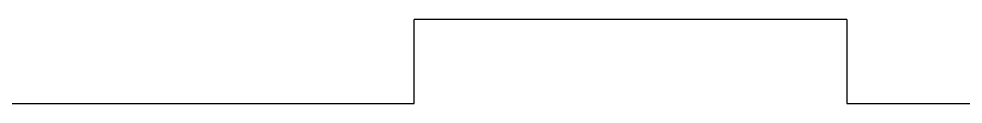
# Model space of a CAD drawing. Header units: inches. Extents: x -17.5 to -8.75, y -0.78 to 2.88.
# Drawn here: x -14.918 to -12.641, y -0.203 to 0 of the extents above; entities that cross this region are included whole.
import ezdxf

# ---------------------------------------------------------------- set-up
doc = ezdxf.new("R2010")
doc.units = ezdxf.units.IN
doc.header["$MEASUREMENT"] = 0

msp = doc.modelspace()

# ---------------------------------------------------------------- linework, layer by layer
at = {"color": 7, "linetype": 'Continuous', "lineweight": 25}
for p, q in [((-12.9222, 0), (-13.9653, 0)), ((-13.9653, -0.2028), (-13.9653, 0)), ((-12.9222, 0), (-12.9222, -0.2028)), ((-15.0084, -0.2028), (-13.9653, -0.2028)), ((-12.9222, -0.2028), (-11.8792, -0.2028))]:
    msp.add_line(p, q, dxfattribs=at)

doc.saveas('drawing.dxf')
